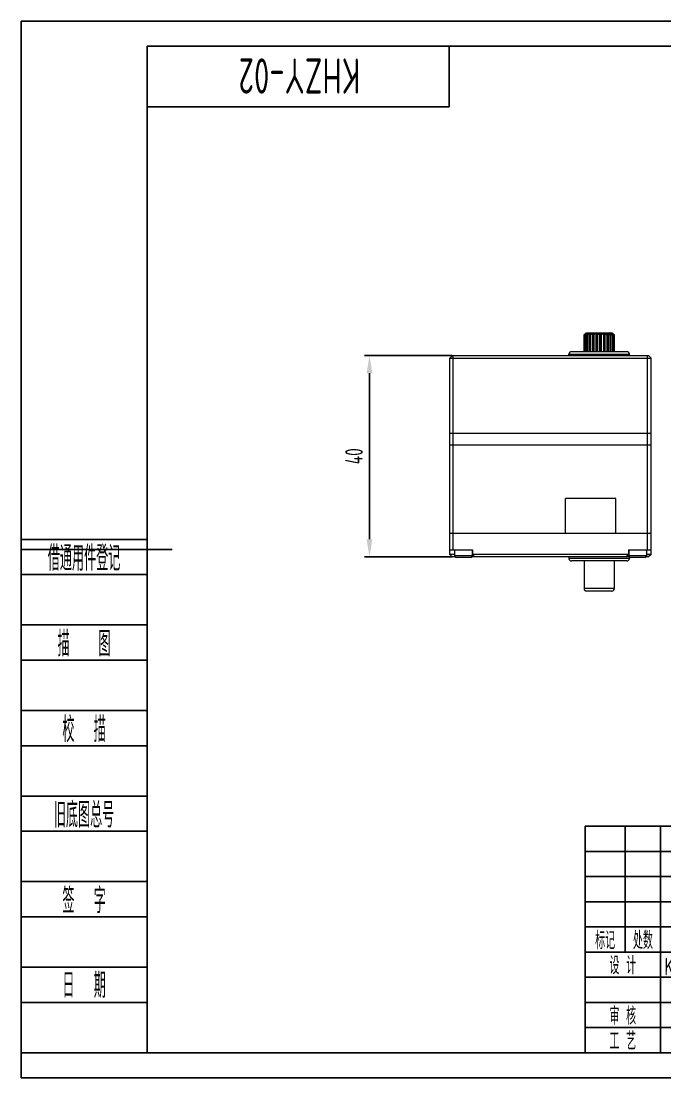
# Model space of a CAD drawing. Header units: inches. Extents: x -25 to 272, y -5 to 205.
# Drawn here: x -25 to 102.9, y -5 to 205 of the extents above; entities that cross this region are included whole.
import ezdxf
from ezdxf.enums import TextEntityAlignment as Align

# ---------------------------------------------------------------- set-up
doc = ezdxf.new("R2010")
doc.units = ezdxf.units.IN
doc.header["$MEASUREMENT"] = 0
for name, color, linetype in [('02___PRT_ALL_AXES', 7, 'Continuous'), ('1轮廓实线层', 7, 'Continuous'), ('2细线层', 4, 'Continuous'), ('6文字层', 3, 'Continuous'), ('7标注层', 4, 'Continuous'), ('图框层', 7, 'Continuous')]:
    doc.layers.add(name, color=color, linetype=linetype)
doc.styles.add('PC_TEXTSTYLE', font='ISOCP.SHX', dxfattribs={"width": 0.707, "bigfont": 'GBCBIG.SHX'})
doc.dimstyles.new('GB_LINEAR', dxfattribs={"dimtxt": 3.5, "dimasz": 3.5, "dimexe": 1, "dimexo": 0, "dimgap": 1.5, "dimtad": 1, "dimdsep": 46, "dimtxsty": 'PC_TEXTSTYLE', "dimcen": 0, "dimclrd": 256, "dimclrt": 3, "dimadec": 0, "dimazin": 2, "dimtp": 0.1, "dimtm": 0.1, "dimtfac": 0.71, "dimtdec": 3, "dimtmove": 0, "dimatfit": 3, "dimfxl": 1, "dimtfill": 1, "dimarcsym": 0})

# ---------------------------------------------------------------- blocks, each defined once
blk = doc.blocks.new('ZwmFrameMain_A4^_^无分区图框^_^landscape')
at = {"layer": '1轮廓实线层'}
for p, q in [((0, 0), (0, 200)), ((267, 200), (0, 200)), ((-25, 100), (5, 100)), ((0, 0), (267, 0))]:
    blk.add_line(p, q, dxfattribs=at)
at = {"layer": '2细线层'}
for p, q in [((-25, -5), (-25, 205)), ((272, 205), (-25, 205)), ((-25, -5), (272, -5))]:
    blk.add_line(p, q, dxfattribs=at)
blk = doc.blocks.new('ZwmFrameMain_标题栏1')
at = {"layer": '1轮廓实线层'}
for p, q in [((-180, 0), (-180, 45)), ((0, 45), (-180, 45)), ((-172, 20), (-172, 45)), ((-165, 20), (-165, 45)), ((-145, 20), (-145, 45)), ((-130, 20), (-130, 45)), ((-120, 0), (-120, 45)), ((0, 0), (0, 45)), ((-60, 30), (0, 30)), ((-180, 20), (-60, 20)), ((-165, 0), (-165, 20)), ((-150, 0), (-150, 20)), ((-135, 0), (-135, 20)), ((-60, 15), (0, 15)), ((-180, 0), (0, 0))]:
    blk.add_line(p, q, dxfattribs=at)
at = {"layer": '1轮廓实线层', "color": 7}
for p, q in [((-60, 0), (-60, 45)), ((-180, 25), (-120, 25))]:
    blk.add_line(p, q, dxfattribs=at)
at = {"layer": '2细线层'}
for p, q in [((-180, 40), (-120, 40)), ((-180, 35), (-120, 35)), ((-180, 30), (-120, 30)), ((-90, 0), (-90, 20)), ((-75, 6), (-75, 20)), ((-180, 15), (-120, 15)), ((-120, 14), (-60, 14)), ((-112.5, 6), (-112.5, 14)), ((-105, 6), (-105, 14)), ((-97.5, 6), (-97.5, 14)), ((-180, 10), (-120, 10)), ((-180, 5), (-120, 5)), ((-120, 6), (-60, 6))]:
    blk.add_line(p, q, dxfattribs=at)
at = {"layer": '6文字层', "style": 'PC_TEXTSTYLE', "width": 0.667}
for s, p in [('标记', (-176, 22.5)), ('处数', (-168.5, 22.5)), (' 更改文件号 ', (-155, 22.5)), (' 签 字 ', (-137.5, 22.5)), (' 日期 ', (-125, 22.5)), (' 设 计 ', (-172.5, 17.51)), (' 标准化 ', (-142.5, 17.51)), (' 图 样 标 记 ', (-105, 17)), (' 重 量 ', (-82.5, 17)), (' 比 例 ', (-67.5, 17)), (' 审 核 ', (-172.5, 7.5)), (' 工 艺 ', (-172.5, 2.5)), (' 日 期 ', (-142.5, 2.5)), ('共       页', (-105, 3)), ('第       页', (-75, 3))]:
    blk.add_text(s, height=3.5, dxfattribs=at).set_placement(p, align=Align.MIDDLE)
at = {"layer": '6文字层', "style": 'PC_TEXTSTYLE', "flags": 8}
for tag, height, width, p, p2 in [('企业名称', 5, 3.445461, (-54.29, 34.82), (-5.27, 34.82)), ('产品名称或材料标记', 7, 1.034456, (-113.46, 28.64), (-66.42, 28.64)), ('图样名称', 5, 3.480264, (-54.79, 19.98), (-5.27, 19.98)), ('标准化', 3.5, 1.756036, (-133.83, 15.37), (-120.75, 15.37)), ('重量', 3.5, 2.448074, (-88.46, 7.54), (-76.55, 7.54)), ('比例', 3.5, 2.367734, (-73.35, 7.54), (-61.93, 7.54)), ('图样代号', 5, 3.489916, (-54.79, 5.63), (-5.52, 5.63)), ('审核', 3.5, 2.723972, (-163.99, 5.37), (-150.63, 5.37)), ('工艺', 3.5, 2.851598, (-164.21, 0.37), (-150.89, 0.37)), ('共几页', 3.5, 0.953151, (-108.58, 1.48), (-101.56, 1.48)), ('日期', 3.5, 2.733185, (-133.83, 0.37), (-120.75, 0.37))]:
    blk.add_attdef(tag, text='', height=height, dxfattribs=dict(at, width=width)).set_placement(p, p2, align=Align.FIT)
at = {"layer": '6文字层', "style": 'PC_TEXTSTYLE', "width": 9.901758, "flags": 8}
blk.add_attdef('设计', text='', height=3.5, rotation=359.5768, dxfattribs=at).set_placement((-164.23, 15.37), (-150.37, 15.27), align=Align.FIT)
at = {"layer": '6文字层', "color": 3, "style": 'PC_TEXTSTYLE', "width": 0.96618, "flags": 8}
blk.add_attdef('第几页', text='', height=3.5, dxfattribs=at).set_placement((-78.29, 1.5), (-71.16, 1.5), align=Align.FIT)
at = {"layer": '6文字层', "color": 0, "style": 'PC_TEXTSTYLE', "width": 0.715273, "flags": 8}
blk.add_attdef('图纸张数', text='', height=3.5, dxfattribs=at).set_placement((-2.66, -3.87), (4.46, -3.87), align=Align.FIT)
blk = doc.blocks.new('ZwmFrameMain_图样代号')
at = {"layer": '2细线层', "linetype": 'Continuous'}
for p in [(60, 0), (0, -12)]:
    blk.add_line(p, (60, -12), dxfattribs=at)
at = {"layer": '6文字层', "style": 'PC_TEXTSTYLE', "width": 2.827942}
blk.add_attdef('图样代号', text='', height=7, rotation=180, dxfattribs=at).set_placement((58.24, -2.4), (2.35, -2.4), align=Align.FIT)
blk = doc.blocks.new('ZwmFrameMain_附加栏')
at = {"layer": '2细线层'}
for p, q in [((-25, 102), (0, 102)), ((-25, 95), (0, 95)), ((-25, 85), (0, 85)), ((-25, 78), (0, 78)), ((-25, 68), (0, 68)), ((-25, 61), (0, 61)), ((-25, 51), (0, 51)), ((-25, 44), (0, 44)), ((-25, 34), (0, 34)), ((-25, 27), (0, 27)), ((-25, 17), (0, 17)), ((-25, 10), (0, 10)), ((-25, 0), (0, 0))]:
    blk.add_line(p, q, dxfattribs=at)
at = {"layer": '6文字层', "color": 3, "style": 'PC_TEXTSTYLE'}
for s, width, p in [('借通用件登记', 0.667, (-12.5, 98.5)), ('描   图', 0.6667, (-12.5, 81.5)), ('校  描', 0.667, (-12.5, 64.5)), ('旧底图总号', 0.667, (-12.5, 47.5)), ('签  字', 0.667, (-12.5, 30.5)), ('日  期', 0.667, (-12.49, 13.6))]:
    blk.add_text(s, height=5, dxfattribs=dict(at, width=width)).set_placement(p, align=Align.MIDDLE)
at = {"layer": '6文字层', "style": 'PC_TEXTSTYLE'}
for tag, width, p, p2 in [('借通用件登记', 0.671328, (-23.44, 86.36), (-1.25, 86.36)), ('描图', 2.120922, (-23.44, 69.36), (-1.25, 69.36)), ('校图', 2.149976, (-23.75, 52.06), (-1.25, 52.06)), ('旧底图总号', 0.761452, (-22.84, 35.67), (-1.86, 35.67)), ('签字', 2.026939, (-23.14, 18.37), (-1.56, 18.37)), ('日期', 1.89999, (-22.84, 1.37), (-2.17, 1.37))]:
    blk.add_attdef(tag, text='', height=5, dxfattribs=dict(at, width=width)).set_placement(p, p2, align=Align.FIT)
blk = doc.blocks.new('*D5')
at = {"layer": '7标注层', "color": 0, "lineweight": -2}
for p, q in [((60.63, 138.53), (43.19, 138.53)), ((60.63, 98.53), (43.19, 98.53))]:
    blk.add_line(p, q, dxfattribs=at)
at = {"layer": '7标注层', "lineweight": -2}
blk.add_line((44.19, 135.03), (44.19, 102.03), dxfattribs=at)
at = {"layer": '7标注层'}
for points in [[(44.77, 135.03), (43.61, 135.03), (44.19, 138.53)], [(43.61, 102.03), (44.77, 102.03), (44.19, 98.53)]]:
    blk.add_solid(points, dxfattribs=at)
at = {"layer": 'Defpoints', "color": 0}
for p in [(60.63, 138.53), (44.19, 98.53), (60.63, 98.53)]:
    blk.add_point(p, dxfattribs=at)
at = {"layer": '7标注层', "color": 3, "insert": (41.11, 118.53), "char_height": 3.5, "attachment_point": 5, "rotation": 90, "style": 'PC_TEXTSTYLE', "bg_fill": 3, "box_fill_scale": 1.25, "bg_fill_color": 257, "bg_fill_transparency": 0}
blk.add_mtext('40', dxfattribs=at)

msp = doc.modelspace()

# ---------------------------------------------------------------- linework, layer by layer
at = {"color": 7, "lineweight": 0}
for p, q in [((87.175, 143.002), (86.877, 142.681)), ((86.906, 142.746), (87.032, 142.873)), ((86.911, 142.681), (87.239, 142.982)), ((87.032, 142.873), (87.035, 142.876)), ((87.035, 142.876), (87.159, 142.999)), ((87.276, 142.938), (87.085, 142.681)), ((87.159, 142.999), (87.221, 143.06)), ((87.163, 142.681), (87.529, 143.01)), ((87.229, 143.06), (87.175, 143.002)), ((87.221, 143.06), (87.236, 143.074)), ((87.221, 143.06), (87.221, 143.05)), ((87.236, 143.067), (87.229, 143.06)), ((87.236, 143.074), (87.242, 143.081)), ((87.249, 143.081), (87.236, 143.067)), ((87.239, 142.982), (87.272, 143.011)), ((87.242, 143.081), (87.662, 143.081)), ((87.272, 143.011), (87.276, 143.016)), ((87.276, 143.016), (87.293, 143.031)), ((87.302, 142.972), (87.276, 142.938)), ((87.293, 143.031), (87.325, 143.06)), ((87.318, 142.993), (87.302, 142.972)), ((87.368, 143.06), (87.318, 142.993)), ((87.325, 143.06), (87.35, 143.081)), ((87.325, 143.06), (87.325, 143.003)), ((87.372, 143.065), (87.368, 143.06)), ((87.374, 143.067), (87.372, 143.065)), ((87.382, 143.081), (87.374, 143.067)), ((87.574, 142.96), (87.429, 142.711)), ((87.596, 142.938), (87.464, 142.681)), ((87.529, 143.01), (87.586, 143.06)), ((87.581, 142.681), (87.901, 142.981)), ((87.586, 143.06), (87.612, 143.081)), ((87.586, 143.06), (87.586, 142.96)), ((87.6, 142.946), (87.596, 142.938)), ((87.611, 142.966), (87.6, 142.946)), ((87.658, 143.056), (87.611, 142.966)), ((87.66, 143.06), (87.658, 143.056)), ((87.668, 143.081), (87.66, 143.06)), ((87.668, 143.081), (92.378, 143.081)), ((87.969, 142.96), (87.847, 142.581)), ((87.901, 142.981), (87.927, 143.005)), ((87.927, 143.005), (87.939, 143.016)), ((87.939, 143.016), (87.986, 143.06)), ((87.973, 142.981), (88.067, 142.981)), ((87.986, 143.06), (88.013, 143.081)), ((87.986, 143.06), (87.986, 142.96)), ((88.067, 142.981), (87.991, 142.681)), ((88.087, 143.06), (88.067, 142.981)), ((88.089, 143.065), (88.087, 143.06)), ((88.089, 143.081), (88.089, 143.075)), ((88.089, 143.075), (88.089, 143.065)), ((88.139, 142.681), (88.413, 142.968)), ((88.413, 142.968), (88.425, 142.981)), ((88.425, 142.981), (88.441, 142.998)), ((88.441, 142.998), (88.45, 143.007)), ((88.45, 143.007), (88.501, 143.06)), ((88.481, 142.96), (88.463, 142.581)), ((88.501, 143.06), (88.526, 143.081)), ((88.501, 143.06), (88.501, 142.963)), ((88.618, 143.081), (88.623, 143.06)), ((88.623, 143.06), (88.625, 142.981)), ((88.625, 142.981), (88.632, 142.681)), ((88.629, 142.581), (88.944, 142.96)), ((88.802, 142.681), (89.021, 142.962)), ((89.021, 142.962), (89.036, 142.981)), ((89.036, 142.981), (89.047, 142.995)), ((89.047, 142.995), (89.099, 143.06)), ((89.075, 142.96), (89.163, 142.581)), ((89.099, 143.06), (89.12, 143.081)), ((89.099, 143.06), (89.099, 142.981)), ((89.222, 143.081), (89.233, 143.06)), ((89.233, 143.06), (89.257, 142.981)), ((89.233, 142.981), (89.233, 143.06)), ((89.257, 142.981), (89.347, 142.681)), ((89.344, 142.581), (89.578, 142.96)), ((89.529, 142.681), (89.683, 142.959)), ((89.683, 142.959), (89.697, 142.983)), ((89.697, 142.983), (89.741, 143.06)), ((89.727, 142.939), (89.81, 142.773)), ((89.737, 142.981), (89.81, 142.981)), ((89.741, 143.06), (89.758, 143.081)), ((89.741, 143.06), (89.741, 142.981)), ((89.862, 143.081), (89.879, 143.06)), ((89.879, 143.06), (89.924, 142.981)), ((89.879, 142.981), (89.879, 143.06)), ((89.924, 142.981), (90.091, 142.681)), ((90.088, 142.581), (90.227, 142.96)), ((90.273, 142.681), (90.358, 142.964)), ((90.358, 142.964), (90.361, 142.975)), ((90.361, 142.975), (90.363, 142.981)), ((90.363, 142.981), (90.387, 143.06)), ((90.363, 142.96), (90.64, 142.581)), ((90.387, 143.06), (90.398, 143.081)), ((90.387, 143.06), (90.387, 142.981)), ((90.5, 143.081), (90.521, 143.06)), ((90.521, 143.06), (90.584, 142.981)), ((90.521, 142.981), (90.521, 143.06)), ((90.584, 142.981), (90.817, 142.681)), ((90.815, 142.581), (90.85, 142.96)), ((90.975, 142.96), (91.323, 142.581)), ((90.988, 142.681), (90.995, 142.981)), ((90.995, 142.981), (90.997, 143.06)), ((90.997, 143.06), (91.002, 143.081)), ((91.094, 143.081), (91.118, 143.06)), ((91.118, 143.06), (91.195, 142.981)), ((91.118, 142.981), (91.118, 143.06)), ((91.195, 142.981), (91.455, 142.708)), ((91.53, 143.075), (91.531, 143.081)), ((91.532, 143.06), (91.53, 143.075)), ((91.553, 142.981), (91.532, 143.06)), ((91.629, 142.681), (91.553, 142.981)), ((91.572, 142.905), (91.911, 142.581)), ((91.607, 143.081), (91.633, 143.06)), ((91.633, 143.06), (91.719, 142.981)), ((91.633, 142.981), (91.633, 143.06)), ((91.719, 142.981), (91.807, 142.899)), ((91.807, 142.899), (91.957, 142.758)), ((91.96, 143.06), (91.951, 143.081)), ((91.961, 143.056), (91.96, 143.06)), ((92.156, 142.681), (91.961, 143.056)), ((92.001, 142.981), (92.017, 142.981)), ((92.007, 143.081), (92.034, 143.06)), ((92.034, 143.06), (92.155, 142.953)), ((92.034, 142.981), (92.034, 143.06)), ((92.068, 142.851), (92.201, 142.731)), ((92.155, 142.953), (92.171, 142.938)), ((92.171, 142.938), (92.457, 142.681)), ((92.241, 143.074), (92.237, 143.081)), ((92.252, 143.06), (92.241, 143.074)), ((92.326, 142.961), (92.252, 143.06)), ((92.27, 143.081), (92.278, 143.074)), ((92.278, 143.074), (92.286, 143.067)), ((92.286, 143.067), (92.294, 143.06)), ((92.294, 143.06), (92.326, 143.031)), ((92.294, 143.003), (92.294, 143.06)), ((92.326, 143.031), (92.366, 142.995)), ((92.535, 142.681), (92.326, 142.961)), ((92.366, 142.995), (92.386, 142.977)), ((92.374, 143.077), (92.371, 143.081)), ((92.39, 143.06), (92.374, 143.077)), ((92.378, 143.081), (92.391, 143.067)), ((92.386, 142.977), (92.429, 142.938)), ((92.431, 143.017), (92.39, 143.06)), ((92.391, 143.067), (92.395, 143.064)), ((92.395, 143.064), (92.399, 143.06)), ((92.399, 143.06), (92.429, 143.03)), ((92.399, 143.05), (92.399, 143.06)), ((92.429, 143.03), (92.461, 142.999)), ((92.429, 142.938), (92.709, 142.681)), ((92.743, 142.681), (92.431, 143.017)), ((92.461, 142.999), (92.587, 142.873)), ((92.587, 142.873), (92.714, 142.746)), ((86.841, 142.681), (86.859, 142.698)), ((86.841, 139.331), (86.841, 142.681)), ((86.877, 142.605), (86.853, 142.581)), ((86.853, 142.581), (86.876, 142.581)), ((86.853, 142.581), (86.853, 139.331)), ((86.859, 142.698), (86.906, 142.746)), ((86.876, 139.331), (86.876, 142.581)), ((86.877, 142.681), (86.911, 142.681)), ((86.877, 142.681), (86.877, 139.331)), ((86.911, 139.331), (86.911, 142.681)), ((87.085, 142.668), (87.016, 142.581)), ((87.016, 142.581), (87.084, 142.581)), ((87.016, 142.581), (87.016, 139.331)), ((87.084, 139.331), (87.084, 142.581)), ((87.085, 142.681), (87.163, 142.681)), ((87.085, 142.681), (87.085, 139.331)), ((87.163, 139.331), (87.163, 142.681)), ((87.429, 142.711), (87.354, 142.581)), ((87.354, 142.581), (87.462, 142.581)), ((87.354, 142.581), (87.354, 139.331)), ((87.462, 139.331), (87.462, 142.581)), ((87.464, 142.681), (87.581, 142.681)), ((87.464, 142.681), (87.464, 139.331)), ((87.581, 139.331), (87.581, 142.681)), ((87.847, 142.581), (87.988, 142.581)), ((87.847, 142.581), (87.847, 139.331)), ((87.988, 139.331), (87.988, 142.581)), ((87.991, 142.681), (88.139, 142.681)), ((87.991, 142.681), (87.991, 139.331)), ((88.139, 139.331), (88.139, 142.681)), ((88.463, 142.581), (88.629, 142.581)), ((88.463, 142.581), (88.463, 139.331)), ((88.629, 139.331), (88.629, 142.581)), ((88.632, 142.681), (88.802, 142.681)), ((88.632, 142.681), (88.632, 139.331)), ((88.802, 139.331), (88.802, 142.681)), ((89.163, 142.581), (89.344, 142.581)), ((89.163, 142.581), (89.163, 139.331)), ((89.344, 139.331), (89.344, 142.581)), ((89.347, 142.681), (89.529, 142.681)), ((89.347, 142.681), (89.347, 139.331)), ((89.529, 139.331), (89.529, 142.681)), ((89.81, 142.773), (89.905, 142.581)), ((89.905, 142.581), (90.088, 142.581)), ((89.905, 142.581), (89.905, 139.331)), ((90.088, 139.331), (90.088, 142.581)), ((90.091, 142.681), (90.273, 142.681)), ((90.091, 142.681), (90.091, 139.331)), ((90.273, 139.331), (90.273, 142.681)), ((90.64, 142.581), (90.815, 142.581)), ((90.64, 142.581), (90.64, 139.331)), ((90.815, 139.331), (90.815, 142.581)), ((90.817, 142.681), (90.988, 142.681)), ((90.817, 142.681), (90.817, 139.331)), ((90.988, 139.331), (90.988, 142.681)), ((91.323, 142.581), (91.478, 142.581)), ((91.323, 142.581), (91.323, 139.331)), ((91.455, 142.708), (91.48, 142.681)), ((91.478, 139.331), (91.478, 142.581)), ((91.48, 142.681), (91.629, 142.681)), ((91.48, 142.681), (91.48, 139.331)), ((91.629, 139.331), (91.629, 142.681)), ((91.911, 142.581), (92.037, 142.581)), ((91.911, 142.581), (91.911, 139.331)), ((91.957, 142.758), (92.039, 142.681)), ((92.037, 139.331), (92.037, 142.581)), ((92.039, 142.681), (92.156, 142.681)), ((92.039, 142.681), (92.039, 139.331)), ((92.156, 139.331), (92.156, 142.681)), ((92.201, 142.731), (92.367, 142.581)), ((92.367, 142.581), (92.455, 142.581)), ((92.367, 142.581), (92.367, 139.331)), ((92.455, 139.331), (92.455, 142.581)), ((92.457, 142.681), (92.535, 142.681)), ((92.457, 142.681), (92.457, 139.331)), ((92.498, 142.731), (92.519, 142.711)), ((92.519, 142.711), (92.543, 142.69)), ((92.535, 139.331), (92.535, 142.681)), ((92.543, 142.69), (92.662, 142.581)), ((92.662, 142.581), (92.708, 142.581)), ((92.662, 142.581), (92.662, 139.331)), ((92.708, 139.331), (92.708, 142.581)), ((92.709, 142.681), (92.743, 142.681)), ((92.709, 142.681), (92.709, 139.331)), ((92.714, 142.746), (92.761, 142.698)), ((92.743, 139.331), (92.743, 142.681)), ((92.743, 142.616), (92.778, 142.581)), ((92.761, 142.698), (92.778, 142.681)), ((92.778, 142.681), (92.778, 139.331)), ((83.81, 138.831), (95.81, 138.831)), ((83.81, 138.531), (83.81, 138.831)), ((84.31, 139.331), (95.31, 139.331)), ((95.81, 138.531), (95.81, 138.831)), ((60.635, 138.531), (60.135, 138.031)), ((60.135, 138.031), (100.135, 138.031)), ((60.135, 99.031), (60.135, 138.031)), ((60.635, 138.531), (99.635, 138.531)), ((60.835, 99.931), (60.835, 138.531)), ((99.435, 99.931), (99.435, 138.531)), ((99.635, 138.531), (100.135, 138.031)), ((100.135, 99.031), (100.135, 138.031)), ((100.135, 123.031), (60.135, 123.031)), ((100.135, 120.731), (60.135, 120.731)), ((83.132, 108.831), (83.132, 110.131)), ((93.132, 110.131), (83.132, 110.131)), ((93.132, 108.831), (93.132, 110.131)), ((83.132, 103.231), (83.132, 108.831)), ((93.132, 103.231), (93.132, 108.831)), ((60.135, 103.231), (100.135, 103.231)), ((60.135, 99.931), (64.635, 99.931)), ((61.085, 99.031), (60.135, 99.031)), ((60.635, 98.531), (60.135, 99.031)), ((64.585, 98.731), (61.085, 98.731)), ((95.685, 99.031), (64.585, 99.031)), ((64.635, 99.931), (64.635, 99.031)), ((64.635, 99.031), (65.135, 98.531)), ((95.135, 98.531), (95.635, 99.031)), ((95.635, 99.931), (95.635, 99.031)), ((95.635, 99.931), (100.135, 99.931)), ((99.185, 98.731), (95.685, 98.731)), ((100.135, 99.031), (99.185, 99.031)), ((100.135, 99.031), (99.635, 98.531)), ((61.166, 98.531), (60.635, 98.531)), ((64.285, 98.431), (61.385, 98.431)), ((95.766, 98.531), (64.504, 98.531)), ((83.81, 98.531), (83.81, 98.231)), ((95.81, 98.231), (83.81, 98.231)), ((95.31, 97.731), (84.31, 97.731)), ((86.81, 97.731), (86.81, 92.231)), ((92.81, 97.731), (92.81, 92.231)), ((95.81, 98.487), (95.81, 98.231)), ((98.885, 98.431), (95.985, 98.431)), ((99.635, 98.531), (99.104, 98.531)), ((92.81, 92.231), (86.81, 92.231)), ((92.31, 91.731), (87.31, 91.731))]:
    msp.add_line(p, q, dxfattribs=at)
for centre, radius, start, end in [((84.31, 138.831), 0.5, 90, 180), ((95.31, 138.831), 0.5, 0, 90), ((61.385, 98.731), 0.3, 180, 270), ((64.285, 98.731), 0.3, 270, 0), ((95.985, 98.731), 0.3, 180, 270), ((98.885, 98.731), 0.3, 270, 0), ((84.31, 98.231), 0.5, 180, 270), ((95.31, 98.231), 0.5, 270, 0), ((87.31, 92.231), 0.5, 180, 270), ((92.31, 92.231), 0.5, 270, 0)]:
    msp.add_arc(centre, radius, start, end, dxfattribs=at)
at = {"layer": '02___PRT_ALL_AXES', "color": 7, "lineweight": 0}
for p, q in [((61.085, 99.931), (61.085, 98.731)), ((64.585, 99.931), (64.585, 98.731)), ((95.685, 99.931), (95.685, 98.731)), ((99.185, 99.931), (99.185, 98.731))]:
    msp.add_line(p, q, dxfattribs=at)

# ---------------------------------------------------------------- block references
at = {"layer": '图框层'}
for name in ['ZwmFrameMain_A4^_^无分区图框^_^landscape', 'ZwmFrameMain_附加栏']:
    msp.add_blockref(name, (0, 0), dxfattribs=at)
ref = msp.add_blockref('ZwmFrameMain_图样代号', (0, 200), dxfattribs=at)
ref.add_attrib('图样代号', 'KHZY-02', dxfattribs={"layer": '6文字层', "height": 7, "rotation": 180, "style": 'PC_TEXTSTYLE', "width": 0.707}).set_placement((30.293, 197.597), align=Align.CENTER)
ref = msp.add_blockref('ZwmFrameMain_标题栏1', (267, 0), dxfattribs=at)
ref.add_attrib('设计', 'Kerry', (102.771, 15.372), dxfattribs={"layer": '6文字层', "height": 3.5, "rotation": 359.57685, "style": 'PC_TEXTSTYLE', "width": 0.707})
ref.add_attrib('日期', '2023/11/7', dxfattribs={"layer": '6文字层', "height": 3.5, "style": 'PC_TEXTSTYLE', "width": 0.650093}).set_placement((133.165, 0.371), (146.248, 0.371), align=Align.FIT)
ref.add_attrib('图样名称', '单轴舵机40×20×40系列外观尺寸图', dxfattribs={"layer": '6文字层', "height": 5, "style": 'PC_TEXTSTYLE', "width": 0.707}).set_placement((236.973, 19.978), align=Align.CENTER)
ref.add_attrib('图样代号', 'KHZY-02', dxfattribs={"layer": '6文字层', "height": 5, "style": 'PC_TEXTSTYLE', "width": 0.707}).set_placement((236.85, 5.63), align=Align.CENTER)
ref.add_attrib('比例', '1:1', dxfattribs={"layer": '6文字层', "height": 3.5, "style": 'PC_TEXTSTYLE', "width": 0.707}).set_placement((199.359, 7.542), align=Align.CENTER)

# ---------------------------------------------------------------- next in the draw order: dimensions: what is measured, and where the dimension line sits
at = {"layer": '7标注层'}
dim = msp.add_linear_dim(base=(44.191, 98.531), p1=(60.635, 138.531), p2=(60.635, 98.531), angle=90, dimstyle='GB_LINEAR', override={"dimscale": 1, "dimgap": 1.5, "dimtad": 1, "dimjust": 0, "dimdec": 2, "dimlfac": 1, "dimse1": 0, "dimse2": 0, "dimsd1": 0, "dimsd2": 0, "dimclrd": 256, "dimclre": 0, "dimtofl": 1, "dimtvp": 0.1}, dxfattribs=at)
dim.commit()
dim.dimension.update_dxf_attribs({"geometry": '*D5', "text_midpoint": (41.114, 118.531)})

doc.saveas('drawing.dxf')
